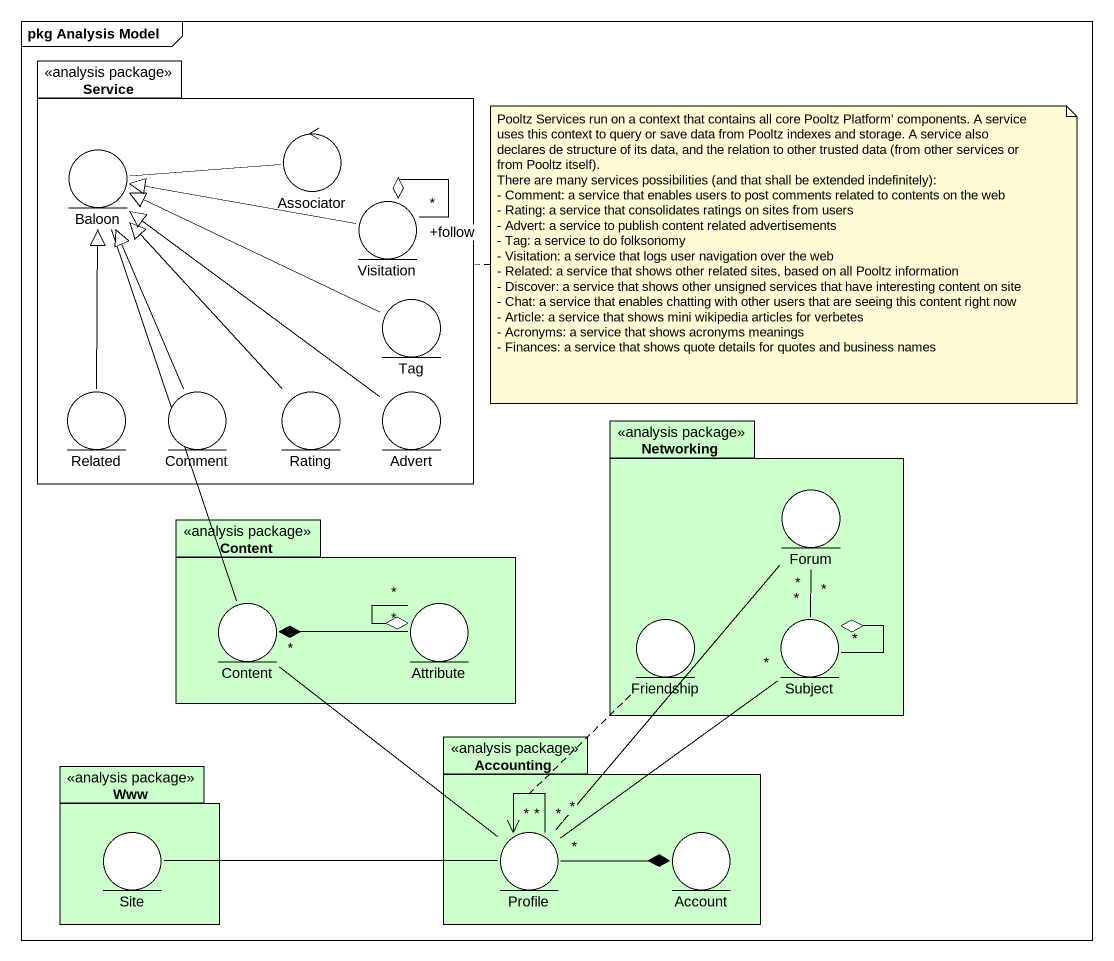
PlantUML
@startuml
mainframe pkg Analysis Model
package Service <<analysis package>> {
  control Associator
  entity Baloon
  entity Visitation
  entity Tag
  entity Related
  entity Comment
  entity Rating
  entity Advert
}
package Networking <<analysis package>> #CCFFCC {
  entity Forum
  entity Friendship
  entity Subject
}
package Content <<analysis package>> #CCFFCC {
  entity "Content" as Content_2
  entity Attribute
}
package Accounting <<analysis package>> #CCFFCC {
  entity Profile
  entity Account
}
package Www <<analysis package>> #CCFFCC {
  entity Site
}
Baloon -right- Associator
Visitation -left-|> Baloon
Visitation "+follow\n*" --o Visitation
Tag -left-|> Baloon
Related -up-|> Baloon
Comment -up-|> Baloon
Rating -up-|> Baloon
Advert -up-|> Baloon
Forum "*" -- "*" Subject
Forum "*" -- "*" Profile
Content_2 -up- Baloon
Content_2 "*" -- Profile
Attribute "*" -left-* Content_2
Attribute "*" --o Attribute
Subject "*" --o Subject
Profile "*" -up- "*" Subject
Profile -left- Site
Profile "*" --> "*" Profile
Profile "*" -right-* Account
note right of Service
  Pooltz Services run on a context that contains all core Pooltz Platform' components. A service uses this context to query or save data from Pooltz indexes and storage. A service also declares de structure of its data, and the relation to other trusted data (from other services or from Pooltz itself).
  There are many services possibilities (and that shall be extended indefinitely):
  - Comment: a service that enables users to post comments related to contents on the web
  - Rating: a service that consolidates ratings on sites from users
  - Advert: a service to publish content related advertisements
  - Tag: a service to do folksonomy
  - Visitation: a service that logs user navigation over the web
  - Related: a service that shows other related sites, based on all Pooltz information
  - Discover: a service that shows other unsigned services that have interesting content on site
  - Chat: a service that enables chatting with other users that are seeing this content right now
  - Article: a service that shows mini wikipedia articles for verbetes
  - Acronyms: a service that shows acronyms meanings
  - Finances: a service that shows quote details for quotes and business names
end note
@enduml
